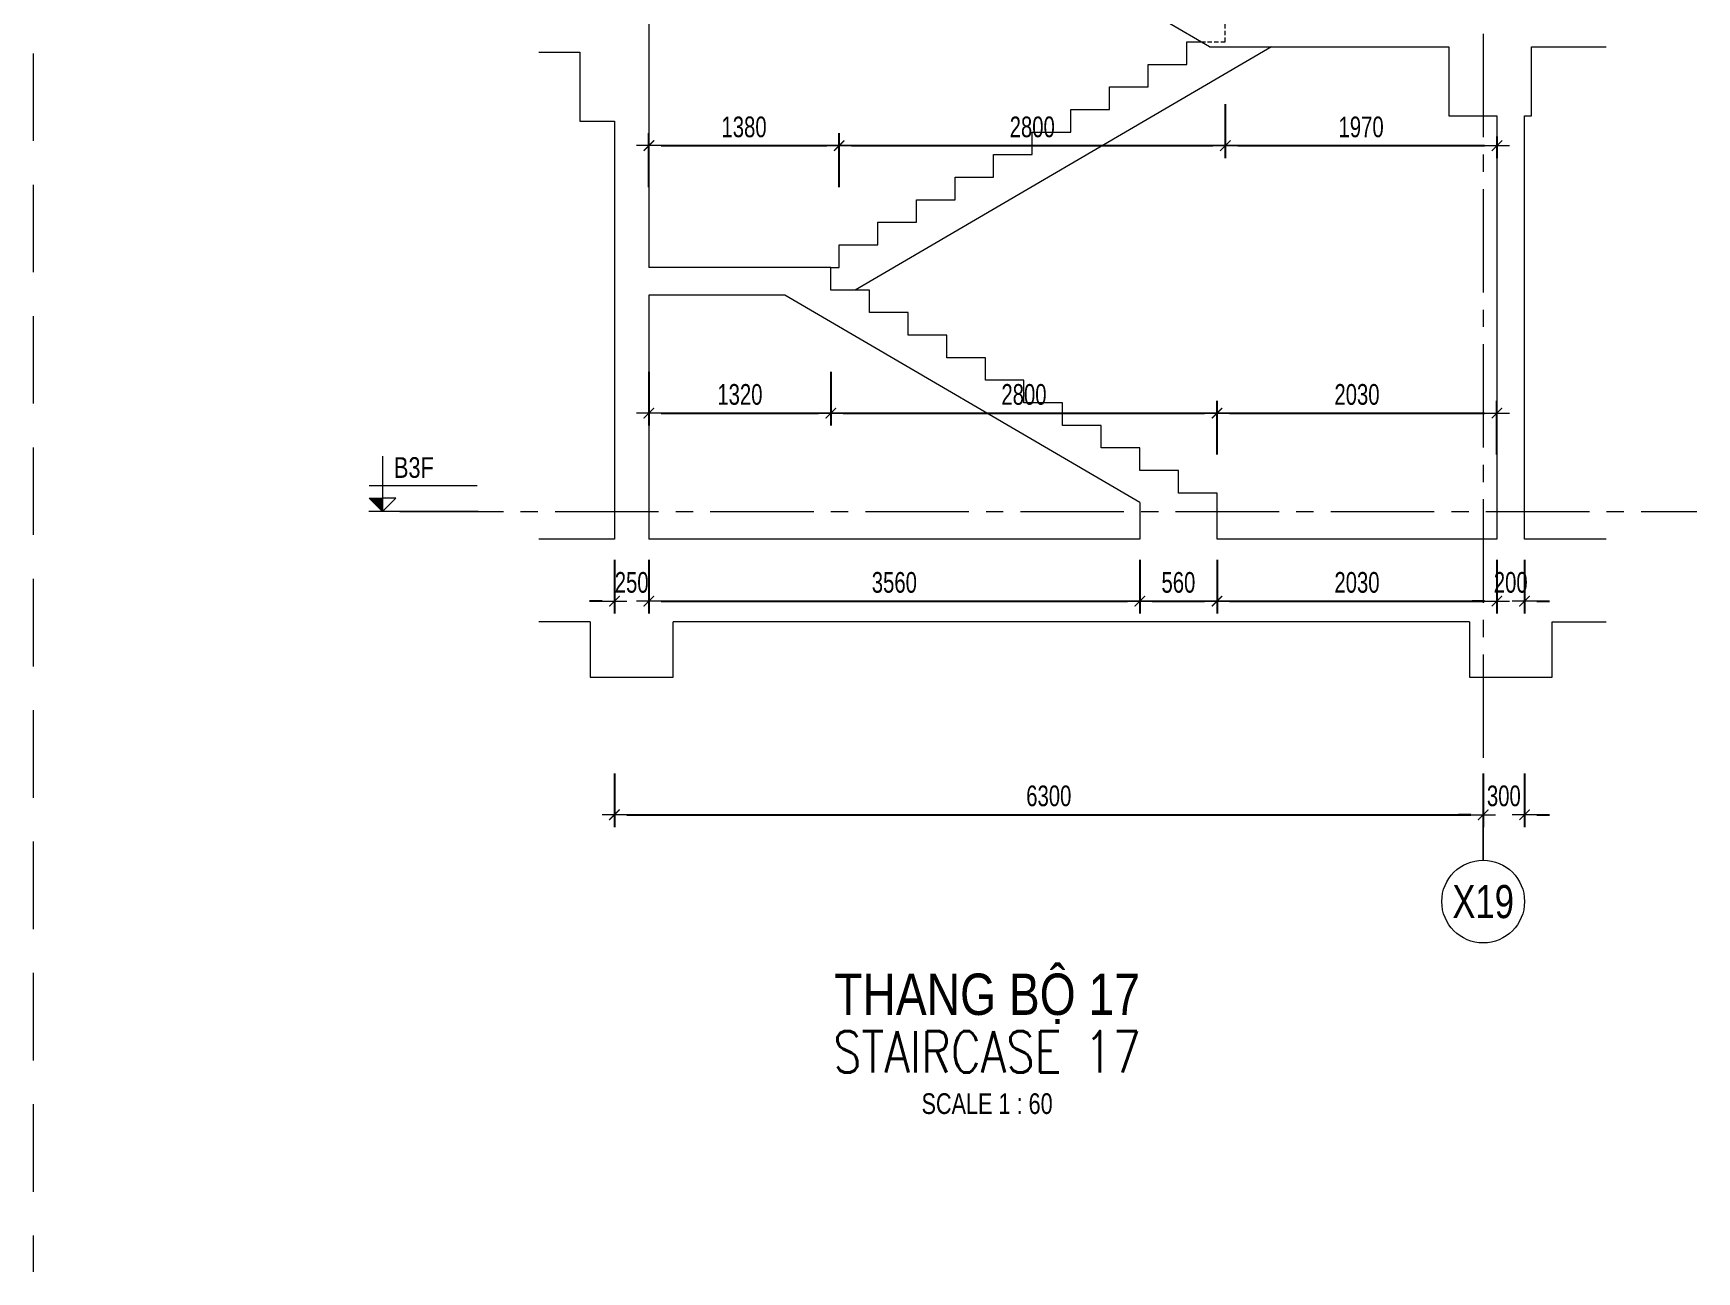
# Model space of a CAD drawing. Header units: millimetres. Extents: x -179076 to 254975, y -18667 to 296191.
# Drawn here: x 226292 to 238355, y 226951 to 235932 of the extents above; entities that cross this region are included whole.
import ezdxf
from ezdxf.enums import TextEntityAlignment as Align

# ---------------------------------------------------------------- set-up
doc = ezdxf.new("R2010")
doc.units = ezdxf.units.MM
doc.linetypes.add('CENTER2', pattern=[1.125, 0.75, -0.125, 0.125, -0.125])
doc.linetypes.add('HIDDEN2', pattern=[4.7625, 3.175, -1.5875])
doc.layers.get('Defpoints').update_dxf_attribs({"color": 151, "lineweight": 9})
for name, color, linetype, lineweight in [('NDC_S_ANNO', 7, 'Continuous', 20), ('NDC_S_AXIS', 5, 'CENTER2', 13), ('NDC_S_CONTINUOUS', 3, 'Continuous', 20), ('NDC_S_DIM', 1, 'Continuous', 15), ('NDC_S_ENG TITLE', 3, 'Continuous', 20), ('NDC_S_HIDDEN', 8, 'HIDDEN2', 13), ('NDC_S_SLAB', 2, 'Continuous', 20), ('NDC_S_SYMBOL', 1, 'Continuous', 15), ('NDC_S_TEXT SYMBOL', 7, 'Continuous', 20), ('NDC_S_VN TEXT', 7, 'Continuous', 20), ('NDC_S_VN TITLE', 6, 'Continuous', 35)]:
    doc.layers.add(name, color=color, linetype=linetype, lineweight=lineweight)
doc.styles.add('NDC_ANNO', font='', dxfattribs={"width": 0.8})
doc.styles.add('NDC_DIM', font='', dxfattribs={"width": 0.75})
doc.styles.add('NDC_EN TXT', font='romans.shx', dxfattribs={"width": 0.8})
doc.styles.add('NDC_VIE TXT', font='arial.ttf', dxfattribs={"width": 0.8})
doc.styles.get('NDC_ANNO').set_extended_font_data('Dotum')
doc.styles.get('NDC_DIM').set_extended_font_data('Dotum')
doc.dimstyles.new('NDC_dim_60', dxfattribs={"dimscale": 60, "dimtxt": 2.5, "dimasz": 1.5, "dimexe": 1.5, "dimexo": 2.5, "dimgap": 1, "dimtad": 1, "dimdec": 0, "dimzin": 0, "dimdsep": 46, "dimtxsty": 'NDC_DIM', "dimblk": 'DIMMARK', "dimcen": 0.09, "dimdle": 1.2, "dimclrd": 1, "dimclre": 1, "dimclrt": 3, "dimadec": 0, "dimazin": 0, "dimtfac": 1, "dimtdec": 0, "dimtix": 1, "dimtofl": 0, "dimtmove": 0, "dimatfit": 3, "dimfxl": 5, "dimfxlon": 1, "dimtolj": 1, "dimtzin": 0, "dimarcsym": 0})

# ---------------------------------------------------------------- blocks, each defined once
blk = doc.blocks.new('DIMMARK')
at = {"layer": 'NDC_S_DIM', "color": 1}
blk.add_line((-1.5, 0), (1, 0), dxfattribs=at)
at = {"layer": 'NDC_S_DIM', "color": 2, "const_width": 0.1}
blk.add_lwpolyline([(-0.42, -0.42), (0.42, 0.42)], dxfattribs=at)
blk = doc.blocks.new('*D1484')
at = {"layer": 'Defpoints', "color": 0, "transparency": 16777216}
for p in [(230756, 234234), (232076, 234234), (232076, 233177)]:
    blk.add_point(p, dxfattribs=at)
at = {"layer": 'NDC_S_DIM', "color": 1, "lineweight": -2, "transparency": 16777216}
for p, q in [((230756, 233477), (230756, 233087)), ((232076, 233477), (232076, 233087)), ((230846, 233177), (231986, 233177))]:
    blk.add_line(p, q, dxfattribs=at)
at = {"layer": 'NDC_S_DIM', "color": 1, "lineweight": -2, "transparency": 16777216, "xscale": 90, "yscale": 90, "zscale": 90, "rotation": 180}
blk.add_blockref('DIMMARK', (230756, 233177), dxfattribs=at)
at = {"layer": 'NDC_S_DIM', "color": 1, "lineweight": -2, "transparency": 16777216, "xscale": 90, "yscale": 90, "zscale": 90}
blk.add_blockref('DIMMARK', (232076, 233177), dxfattribs=at)
at = {"layer": 'NDC_S_DIM', "color": 3, "transparency": 16777216, "insert": (231416, 233312), "char_height": 150, "attachment_point": 5, "style": 'NDC_DIM'}
blk.add_mtext('\\A1;1320', dxfattribs=at)
blk = doc.blocks.new('*D1485')
at = {"layer": 'Defpoints', "color": 0, "transparency": 16777216}
for p in [(232076, 234234), (234876, 233177), (234876, 232264)]:
    blk.add_point(p, dxfattribs=at)
at = {"layer": 'NDC_S_DIM', "color": 1, "lineweight": -2, "transparency": 16777216}
for p, q in [((232076, 233477), (232076, 233087)), ((234876, 232877), (234876, 233267)), ((232166, 233177), (234786, 233177))]:
    blk.add_line(p, q, dxfattribs=at)
at = {"layer": 'NDC_S_DIM', "color": 1, "lineweight": -2, "transparency": 16777216, "xscale": 90, "yscale": 90, "zscale": 90, "rotation": 180}
blk.add_blockref('DIMMARK', (232076, 233177), dxfattribs=at)
at = {"layer": 'NDC_S_DIM', "color": 1, "lineweight": -2, "transparency": 16777216, "xscale": 90, "yscale": 90, "zscale": 90}
blk.add_blockref('DIMMARK', (234876, 233177), dxfattribs=at)
at = {"layer": 'NDC_S_DIM', "color": 3, "transparency": 16777216, "insert": (233476, 233312), "char_height": 150, "attachment_point": 5, "style": 'NDC_DIM'}
blk.add_mtext('\\A1;2800', dxfattribs=at)
blk = doc.blocks.new('*D1486')
at = {"layer": 'Defpoints', "color": 0, "transparency": 16777216}
for p in [(236906, 233177), (234876, 232264), (236906, 232264)]:
    blk.add_point(p, dxfattribs=at)
at = {"layer": 'NDC_S_DIM', "color": 1, "lineweight": -2, "transparency": 16777216}
for p, q in [((234876, 232877), (234876, 233267)), ((236906, 232877), (236906, 233267)), ((234966, 233177), (236816, 233177))]:
    blk.add_line(p, q, dxfattribs=at)
at = {"layer": 'NDC_S_DIM', "color": 1, "lineweight": -2, "transparency": 16777216, "xscale": 90, "yscale": 90, "zscale": 90, "rotation": 180}
blk.add_blockref('DIMMARK', (234876, 233177), dxfattribs=at)
at = {"layer": 'NDC_S_DIM', "color": 1, "lineweight": -2, "transparency": 16777216, "xscale": 90, "yscale": 90, "zscale": 90}
blk.add_blockref('DIMMARK', (236906, 233177), dxfattribs=at)
at = {"layer": 'NDC_S_DIM', "color": 3, "transparency": 16777216, "insert": (235891, 233312), "char_height": 150, "attachment_point": 5, "style": 'NDC_DIM'}
blk.add_mtext('\\A1;2030', dxfattribs=at)
blk = doc.blocks.new('*D1487')
at = {"layer": 'Defpoints', "color": 0, "transparency": 16777216}
for p in [(232136, 235117), (230756, 234234), (232136, 234234)]:
    blk.add_point(p, dxfattribs=at)
at = {"layer": 'NDC_S_DIM', "color": 1, "lineweight": -2, "transparency": 16777216}
for p, q in [((230756, 234817), (230756, 235207)), ((230846, 235117), (232046, 235117)), ((232136, 234817), (232136, 235207))]:
    blk.add_line(p, q, dxfattribs=at)
at = {"layer": 'NDC_S_DIM', "color": 1, "lineweight": -2, "transparency": 16777216, "xscale": 90, "yscale": 90, "zscale": 90, "rotation": 180}
blk.add_blockref('DIMMARK', (230756, 235117), dxfattribs=at)
at = {"layer": 'NDC_S_DIM', "color": 1, "lineweight": -2, "transparency": 16777216, "xscale": 90, "yscale": 90, "zscale": 90}
blk.add_blockref('DIMMARK', (232136, 235117), dxfattribs=at)
at = {"layer": 'NDC_S_DIM', "color": 3, "transparency": 16777216, "insert": (231446, 235252), "char_height": 150, "attachment_point": 5, "style": 'NDC_DIM'}
blk.add_mtext('\\A1;1380', dxfattribs=at)
blk = doc.blocks.new('*D1488')
at = {"layer": 'Defpoints', "color": 0, "transparency": 16777216}
for p in [(234936, 235870), (234936, 235117), (232136, 234234)]:
    blk.add_point(p, dxfattribs=at)
at = {"layer": 'NDC_S_DIM', "color": 1, "lineweight": -2, "transparency": 16777216}
for p, q in [((234936, 235417), (234936, 235027)), ((232136, 234817), (232136, 235207)), ((232226, 235117), (234846, 235117))]:
    blk.add_line(p, q, dxfattribs=at)
at = {"layer": 'NDC_S_DIM', "color": 1, "lineweight": -2, "transparency": 16777216, "xscale": 90, "yscale": 90, "zscale": 90, "rotation": 180}
blk.add_blockref('DIMMARK', (232136, 235117), dxfattribs=at)
at = {"layer": 'NDC_S_DIM', "color": 1, "lineweight": -2, "transparency": 16777216, "xscale": 90, "yscale": 90, "zscale": 90}
blk.add_blockref('DIMMARK', (234936, 235117), dxfattribs=at)
at = {"layer": 'NDC_S_DIM', "color": 3, "transparency": 16777216, "insert": (233536, 235252), "char_height": 150, "attachment_point": 5, "style": 'NDC_DIM'}
blk.add_mtext('\\A1;2800', dxfattribs=at)
blk = doc.blocks.new('*D1489')
at = {"layer": 'Defpoints', "color": 0, "transparency": 16777216}
for p in [(234936, 235870), (236906, 235334), (236906, 235117)]:
    blk.add_point(p, dxfattribs=at)
at = {"layer": 'NDC_S_DIM', "color": 1, "lineweight": -2, "transparency": 16777216}
for p, q in [((234936, 235417), (234936, 235027)), ((235026, 235117), (236816, 235117)), ((236906, 235184), (236906, 235027))]:
    blk.add_line(p, q, dxfattribs=at)
at = {"layer": 'NDC_S_DIM', "color": 1, "lineweight": -2, "transparency": 16777216, "xscale": 90, "yscale": 90, "zscale": 90, "rotation": 180}
blk.add_blockref('DIMMARK', (234936, 235117), dxfattribs=at)
at = {"layer": 'NDC_S_DIM', "color": 1, "lineweight": -2, "transparency": 16777216, "xscale": 90, "yscale": 90, "zscale": 90}
blk.add_blockref('DIMMARK', (236906, 235117), dxfattribs=at)
at = {"layer": 'NDC_S_DIM', "color": 3, "transparency": 16777216, "insert": (235921, 235252), "char_height": 150, "attachment_point": 5, "style": 'NDC_DIM'}
blk.add_mtext('\\A1;1970', dxfattribs=at)
blk = doc.blocks.new('kata_block_CT')
at = {"layer": 'NDC_S_ANNO'}
blk.add_hatch(color=3, dxfattribs=at).paths.add_polyline_path([(0, 1.6), (-1.61, 1.6), (0, 0)])
at = {"layer": 'NDC_S_ANNO', "ltscale": 50}
h = blk.add_hatch(dxfattribs=at)
h.set_pattern_fill('ANSI31', color=256, scale=1.406, style=0)
h.paths.add_polyline_path([(0, 1.6), (0, 0), (1.61, 1.6)])
for p, q in [((-1.59, 3.14), (11.47, 3.14)), ((11.56, 0), (-1.64, 0))]:
    blk.add_line(p, q, dxfattribs=at)
for points in [[(0, 6.69), (0, 0)], [(0, 0), (-1.61, 1.6), (0, 1.6)], [(0, 0), (1.61, 1.6), (0, 1.6)]]:
    blk.add_lwpolyline(points, dxfattribs=at)
at = {"layer": 'NDC_S_ANNO', "color": 8, "ltscale": 50}
blk.add_lwpolyline([(0, 0), (-1.61, 1.6), (0, 1.6)], dxfattribs=at)
at = {"layer": 'NDC_S_TEXT SYMBOL', "color": 3, "style": 'NDC_ANNO', "width": 0.8}
blk.add_attdef('CT', (1.41, 4.07), '', height=2.5, dxfattribs=at)
blk = doc.blocks.new('*U187')
at = {"layer": 'NDC_S_SYMBOL'}
blk.add_line((0, 5), (0, 9), dxfattribs=at)
blk.add_circle((0, 0), 5, dxfattribs=at)
at = {"layer": 'NDC_S_TEXT SYMBOL', "color": 7, "style": 'NDC_ANNO', "width": 0.8}
blk.add_attdef('GRID', text='', height=4, dxfattribs=at).set_placement((0, 0), align=Align.MIDDLE)
blk = doc.blocks.new('*D1556')
at = {"layer": 'Defpoints', "color": 0, "transparency": 16777216}
for p in [(230506, 232264), (230756, 232264), (230756, 231814)]:
    blk.add_point(p, dxfattribs=at)
at = {"layer": 'NDC_S_DIM', "color": 1, "lineweight": -2, "transparency": 16777216}
for p, q in [((230506, 232114), (230506, 231724)), ((230756, 232114), (230756, 231724)), ((230416, 231814), (230326, 231814)), ((230846, 231814), (230936, 231814))]:
    blk.add_line(p, q, dxfattribs=at)
at = {"layer": 'NDC_S_DIM', "color": 1, "lineweight": -2, "transparency": 16777216, "xscale": 90, "yscale": 90, "zscale": 90}
blk.add_blockref('DIMMARK', (230506, 231814), dxfattribs=at)
at = {"layer": 'NDC_S_DIM', "color": 1, "lineweight": -2, "transparency": 16777216, "xscale": 90, "yscale": 90, "zscale": 90, "rotation": 180}
blk.add_blockref('DIMMARK', (230756, 231814), dxfattribs=at)
at = {"layer": 'NDC_S_DIM', "color": 3, "transparency": 16777216, "insert": (230631, 231949), "char_height": 150, "attachment_point": 5, "style": 'NDC_DIM'}
blk.add_mtext('\\A1;250', dxfattribs=at)
blk = doc.blocks.new('*D1557')
at = {"layer": 'Defpoints', "color": 0, "transparency": 16777216}
for p in [(230756, 232264), (234316, 232264), (234316, 231814)]:
    blk.add_point(p, dxfattribs=at)
at = {"layer": 'NDC_S_DIM', "color": 1, "lineweight": -2, "transparency": 16777216}
for p, q in [((230756, 232114), (230756, 231724)), ((234316, 232114), (234316, 231724)), ((230846, 231814), (234226, 231814))]:
    blk.add_line(p, q, dxfattribs=at)
at = {"layer": 'NDC_S_DIM', "color": 1, "lineweight": -2, "transparency": 16777216, "xscale": 90, "yscale": 90, "zscale": 90, "rotation": 180}
blk.add_blockref('DIMMARK', (230756, 231814), dxfattribs=at)
at = {"layer": 'NDC_S_DIM', "color": 1, "lineweight": -2, "transparency": 16777216, "xscale": 90, "yscale": 90, "zscale": 90}
blk.add_blockref('DIMMARK', (234316, 231814), dxfattribs=at)
at = {"layer": 'NDC_S_DIM', "color": 3, "transparency": 16777216, "insert": (232536, 231949), "char_height": 150, "attachment_point": 5, "style": 'NDC_DIM'}
blk.add_mtext('\\A1;3560', dxfattribs=at)
blk = doc.blocks.new('*D1558')
at = {"layer": 'Defpoints', "color": 0, "transparency": 16777216}
for p in [(234316, 232264), (234876, 232264), (234876, 231814)]:
    blk.add_point(p, dxfattribs=at)
at = {"layer": 'NDC_S_DIM', "color": 1, "lineweight": -2, "transparency": 16777216}
for p, q in [((234316, 232114), (234316, 231724)), ((234876, 232114), (234876, 231724)), ((234406, 231814), (234786, 231814))]:
    blk.add_line(p, q, dxfattribs=at)
at = {"layer": 'NDC_S_DIM', "color": 1, "lineweight": -2, "transparency": 16777216, "xscale": 90, "yscale": 90, "zscale": 90, "rotation": 180}
blk.add_blockref('DIMMARK', (234316, 231814), dxfattribs=at)
at = {"layer": 'NDC_S_DIM', "color": 1, "lineweight": -2, "transparency": 16777216, "xscale": 90, "yscale": 90, "zscale": 90}
blk.add_blockref('DIMMARK', (234876, 231814), dxfattribs=at)
at = {"layer": 'NDC_S_DIM', "color": 3, "transparency": 16777216, "insert": (234596, 231949), "char_height": 150, "attachment_point": 5, "style": 'NDC_DIM'}
blk.add_mtext('\\A1;560', dxfattribs=at)
blk = doc.blocks.new('*D1559')
at = {"layer": 'Defpoints', "color": 0, "transparency": 16777216}
for p in [(234876, 232264), (236906, 232264), (236906, 231814)]:
    blk.add_point(p, dxfattribs=at)
at = {"layer": 'NDC_S_DIM', "color": 1, "lineweight": -2, "transparency": 16777216}
for p, q in [((234876, 232114), (234876, 231724)), ((236906, 232114), (236906, 231724)), ((234966, 231814), (236816, 231814))]:
    blk.add_line(p, q, dxfattribs=at)
at = {"layer": 'NDC_S_DIM', "color": 1, "lineweight": -2, "transparency": 16777216, "xscale": 90, "yscale": 90, "zscale": 90, "rotation": 180}
blk.add_blockref('DIMMARK', (234876, 231814), dxfattribs=at)
at = {"layer": 'NDC_S_DIM', "color": 1, "lineweight": -2, "transparency": 16777216, "xscale": 90, "yscale": 90, "zscale": 90}
blk.add_blockref('DIMMARK', (236906, 231814), dxfattribs=at)
at = {"layer": 'NDC_S_DIM', "color": 3, "transparency": 16777216, "insert": (235891, 231949), "char_height": 150, "attachment_point": 5, "style": 'NDC_DIM'}
blk.add_mtext('\\A1;2030', dxfattribs=at)
blk = doc.blocks.new('*D1560')
at = {"layer": 'Defpoints', "color": 0, "transparency": 16777216}
for p in [(236906, 232264), (237106, 232264), (237106, 231814)]:
    blk.add_point(p, dxfattribs=at)
at = {"layer": 'NDC_S_DIM', "color": 1, "lineweight": -2, "transparency": 16777216}
for p, q in [((236906, 232114), (236906, 231724)), ((237106, 232114), (237106, 231724)), ((236816, 231814), (236726, 231814)), ((237196, 231814), (237286, 231814))]:
    blk.add_line(p, q, dxfattribs=at)
at = {"layer": 'NDC_S_DIM', "color": 1, "lineweight": -2, "transparency": 16777216, "xscale": 90, "yscale": 90, "zscale": 90}
blk.add_blockref('DIMMARK', (236906, 231814), dxfattribs=at)
at = {"layer": 'NDC_S_DIM', "color": 1, "lineweight": -2, "transparency": 16777216, "xscale": 90, "yscale": 90, "zscale": 90, "rotation": 180}
blk.add_blockref('DIMMARK', (237106, 231814), dxfattribs=at)
at = {"layer": 'NDC_S_DIM', "color": 3, "transparency": 16777216, "insert": (237006, 231949), "char_height": 150, "attachment_point": 5, "style": 'NDC_DIM'}
blk.add_mtext('\\A1;200', dxfattribs=at)
blk = doc.blocks.new('*D1561')
at = {"layer": 'Defpoints', "color": 0, "transparency": 16777216}
for p in [(230506, 232264), (236806, 232264), (236806, 230265)]:
    blk.add_point(p, dxfattribs=at)
at = {"layer": 'NDC_S_DIM', "color": 1, "lineweight": -2, "transparency": 16777216}
for p, q in [((230506, 230565), (230506, 230175)), ((236806, 230565), (236806, 230175)), ((230596, 230265), (236716, 230265))]:
    blk.add_line(p, q, dxfattribs=at)
at = {"layer": 'NDC_S_DIM', "color": 1, "lineweight": -2, "transparency": 16777216, "xscale": 90, "yscale": 90, "zscale": 90, "rotation": 180}
blk.add_blockref('DIMMARK', (230506, 230265), dxfattribs=at)
at = {"layer": 'NDC_S_DIM', "color": 1, "lineweight": -2, "transparency": 16777216, "xscale": 90, "yscale": 90, "zscale": 90}
blk.add_blockref('DIMMARK', (236806, 230265), dxfattribs=at)
at = {"layer": 'NDC_S_DIM', "color": 3, "transparency": 16777216, "insert": (233656, 230401), "char_height": 150, "attachment_point": 5, "style": 'NDC_DIM'}
blk.add_mtext('\\A1;6300', dxfattribs=at)
blk = doc.blocks.new('*D1562')
at = {"layer": 'Defpoints', "color": 0, "transparency": 16777216}
for p in [(236806, 232264), (237106, 232264), (237106, 230265)]:
    blk.add_point(p, dxfattribs=at)
at = {"layer": 'NDC_S_DIM', "color": 1, "lineweight": -2, "transparency": 16777216}
for p, q in [((236806, 230565), (236806, 230175)), ((237106, 230565), (237106, 230175)), ((236716, 230265), (236626, 230265)), ((237196, 230265), (237286, 230265))]:
    blk.add_line(p, q, dxfattribs=at)
at = {"layer": 'NDC_S_DIM', "color": 1, "lineweight": -2, "transparency": 16777216, "xscale": 90, "yscale": 90, "zscale": 90}
blk.add_blockref('DIMMARK', (236806, 230265), dxfattribs=at)
at = {"layer": 'NDC_S_DIM', "color": 1, "lineweight": -2, "transparency": 16777216, "xscale": 90, "yscale": 90, "zscale": 90, "rotation": 180}
blk.add_blockref('DIMMARK', (237106, 230265), dxfattribs=at)
at = {"layer": 'NDC_S_DIM', "color": 3, "transparency": 16777216, "insert": (236956, 230401), "char_height": 150, "attachment_point": 5, "style": 'NDC_DIM'}
blk.add_mtext('\\A1;300', dxfattribs=at)
blk = doc.blocks.new('Drawing name_symbol')
at = {"layer": 'NDC_S_ENG TITLE', "style": 'NDC_EN TXT', "width": 0.8}
blk.add_attdef('SECTDET1', text='', height=5, dxfattribs=at).set_placement((0, 1.01), align=Align.CENTER)
at = {"layer": 'NDC_S_TEXT SYMBOL', "lineweight": 25, "style": 'NDC_ANNO', "width": 0.8}
blk.add_attdef('SSCALE', text='', height=2.5, dxfattribs=at).set_placement((0, -4), align=Align.CENTER)
at = {"layer": 'NDC_S_VN TITLE', "style": 'NDC_VIE TXT', "width": 0.8}
blk.add_attdef('SECTDET2', text='', height=5, dxfattribs=at).set_placement((0, 7.97), align=Align.CENTER)

msp = doc.modelspace()

# ---------------------------------------------------------------- linework, layer by layer
at = {"layer": 'NDC_S_AXIS', "ltscale": 1000}
for p, q in [((236806.1, 247177.4), (236806.1, 229935.5)), ((228951, 232463.7), (238354.8, 232463.7))]:
    msp.add_line(p, q, dxfattribs=at)
at = {"layer": 'NDC_S_CONTINUOUS'}
msp.add_line((235270.3, 235833.7), (232252.5, 234070.1), dxfattribs=at)
msp.add_lwpolyline([(232076.1, 234233.7), (232136.1, 234233.7), (232136.1, 234397.3), (232416.1, 234397.3), (232416.1, 234561), (232696.1, 234561), (232696.1, 234724.6), (232976.1, 234724.6), (232976.1, 234888.2), (233256.1, 234888.2), (233256.1, 235051.9), (233536.1, 235051.9), (233536.1, 235215.5), (233816.1, 235215.5), (233816.1, 235379.1), (234096.1, 235379.1), (234096.1, 235542.8), (234376.1, 235542.8), (234376.1, 235706.4), (234656.1, 235706.4), (234656.1, 235870.1), (234759.7, 235870.1)], dxfattribs=at)
at = {"layer": 'NDC_S_HIDDEN', "ltscale": 200}
msp.add_line((226291.5, 260551.2), (226291.5, 226951.2), dxfattribs=at)
at = {"layer": 'NDC_S_HIDDEN', "ltscale": 10}
msp.add_lwpolyline([(234759.7, 235870.1), (234936.1, 235870.1), (234936.1, 236033.7)], dxfattribs=at)
at = {"layer": 'NDC_S_SLAB'}
for p, q in [((230756.1, 237633.7), (230756.1, 234233.7)), ((234821.9, 235833.7), (231741.9, 237633.7)), ((229957.1, 235793.7), (230256.1, 235793.7)), ((230256.1, 235793.7), (230256.1, 235293.7)), ((234821.9, 235833.7), (236556.1, 235833.7)), ((230256.1, 235293.7), (230506.1, 235293.7)), ((230506.1, 235293.7), (230506.1, 232263.7)), ((232076.1, 234233.7), (230756.1, 234233.7)), ((230756.1, 234033.7), (230756.1, 232263.7)), ((231741.9, 234033.7), (230756.1, 234033.7)), ((234316.1, 232529.3), (231741.9, 234033.7)), ((234316.1, 232529.3), (234316.1, 232263.7)), ((230506.1, 232263.7), (229957.1, 232263.7)), ((234316.1, 232263.7), (230756.1, 232263.7)), ((236906.1, 232263.7), (234876.1, 232263.7)), ((237699.1, 232263.7), (237106.1, 232263.7)), ((230331.1, 231663.7), (229957.1, 231663.7)), ((236706.1, 231663.7), (230931.1, 231663.7))]:
    msp.add_line(p, q, dxfattribs=at)
for points in [[(236556.1, 235833.7), (236556.1, 235333.7), (236906.1, 235333.7), (236906.1, 232263.7)], [(237106.1, 232263.7), (237106.1, 235333.7), (237156.1, 235333.7), (237156.1, 235833.7), (237699.1, 235833.7)], [(234876.1, 232263.7), (234876.1, 232597.3), (234596.1, 232597.3), (234596.1, 232761), (234316.1, 232761), (234316.1, 232924.6), (234036.1, 232924.6), (234036.1, 233088.2), (233756.1, 233088.2), (233756.1, 233251.9), (233476.1, 233251.9), (233476.1, 233415.5), (233196.1, 233415.5), (233196.1, 233579.1), (232916.1, 233579.1), (232916.1, 233742.8), (232636.1, 233742.8), (232636.1, 233906.4), (232356.1, 233906.4), (232356.1, 234070.1), (232076.1, 234070.1), (232076.1, 234233.7), (230756.1, 234233.7)], [(230331.1, 231663.7), (230331.1, 231263.7), (230931.1, 231263.7), (230931.1, 231663.7)], [(236706.1, 231663.7), (236706.1, 231263.7), (237306.1, 231263.7), (237306.1, 231663.7)], [(237306.1, 231663.7), (237699.1, 231663.7)]]:
    msp.add_lwpolyline(points, dxfattribs=at)

# ---------------------------------------------------------------- block references
at = {"layer": 'NDC_S_ANNO', "xscale": 60, "yscale": 60, "zscale": 60}
msp.add_blockref('Drawing name_symbol', (233208.5, 228335.1), dxfattribs=at).add_auto_attribs({'SECTDET1': 'STAIRCASE 17', 'SECTDET2': 'THANG BỘ 17', 'SSCALE': 'SCALE 1 : 60'})
at = {"layer": 'NDC_S_AXIS', "xscale": 60, "yscale": 60, "zscale": 60}
msp.add_blockref('*U187', (236806.1, 229635.5), dxfattribs=at).add_auto_attribs({'GRID': 'X19'})
at = {"layer": 'NDC_S_VN TEXT', "xscale": 60, "yscale": 60, "zscale": 60}
msp.add_blockref('kata_block_CT', (228823.1, 232463.7), dxfattribs=at).add_auto_attribs({'CT': 'B3F'})

# ---------------------------------------------------------------- dimensions: what is measured, and where the dimension line sits
at = {"layer": 'NDC_S_DIM'}
for base, p1, p2, picture, middle in [((234936.1, 235116.5), (232136.1, 234233.7), (234936.1, 235870.1), '*D1488', (233536.1, 235251.6)), ((236906.1, 235116.5), (234936.1, 235870.1), (236906.1, 235333.7), '*D1489', (235921.1, 235251.6)), ((234876.1, 233176.7), (232076.1, 234233.7), (234876.1, 232263.7), '*D1485', (233476.1, 233311.9)), ((236906.1, 233176.7), (234876.1, 232263.7), (236906.1, 232263.7), '*D1486', (235891.1, 233311.9)), ((234316.1, 231813.6), (230756.1, 232263.7), (234316.1, 232263.7), '*D1557', (232536.1, 231948.7)), ((234876.1, 231813.6), (234316.1, 232263.7), (234876.1, 232263.7), '*D1558', (234596.1, 231948.7)), ((236906.1, 231813.6), (234876.1, 232263.7), (236906.1, 232263.7), '*D1559', (235891.1, 231948.7)), ((237106.1, 230265.5), (236806.1, 232263.7), (237106.1, 232263.7), '*D1562', (236956.1, 230400.6)), ((237106.1, 231813.6), (236906.1, 232263.7), (237106.1, 232263.7), '*D1560', (237006.1, 231948.7))]:
    dim = msp.add_linear_dim(base=base, p1=p1, p2=p2, dimstyle='NDC_dim_60', override={"dimtmove": 1}, dxfattribs=at)
    dim.commit()
    dim.dimension.update_dxf_attribs({"geometry": picture, "text_midpoint": middle})
for base, p1, p2, picture, middle in [((232136.1, 235116.5), (230756.1, 234233.7), (232136.1, 234233.7), '*D1487', (231446.1, 235251.6)), ((232076.1, 233176.7), (230756.1, 234233.7), (232076.1, 234233.7), '*D1484', (231416.1, 233311.9)), ((230756.1, 231813.6), (230506.1, 232263.7), (230756.1, 232263.7), '*D1556', (230631.1, 231948.7)), ((236806.1, 230265.5), (230506.1, 232263.7), (236806.1, 232263.7), '*D1561', (233656.1, 230400.6))]:
    dim = msp.add_linear_dim(base=base, p1=p1, p2=p2, dimstyle='NDC_dim_60', dxfattribs=at)
    dim.commit()
    dim.dimension.update_dxf_attribs({"geometry": picture, "text_midpoint": middle})

doc.saveas('drawing.dxf')
